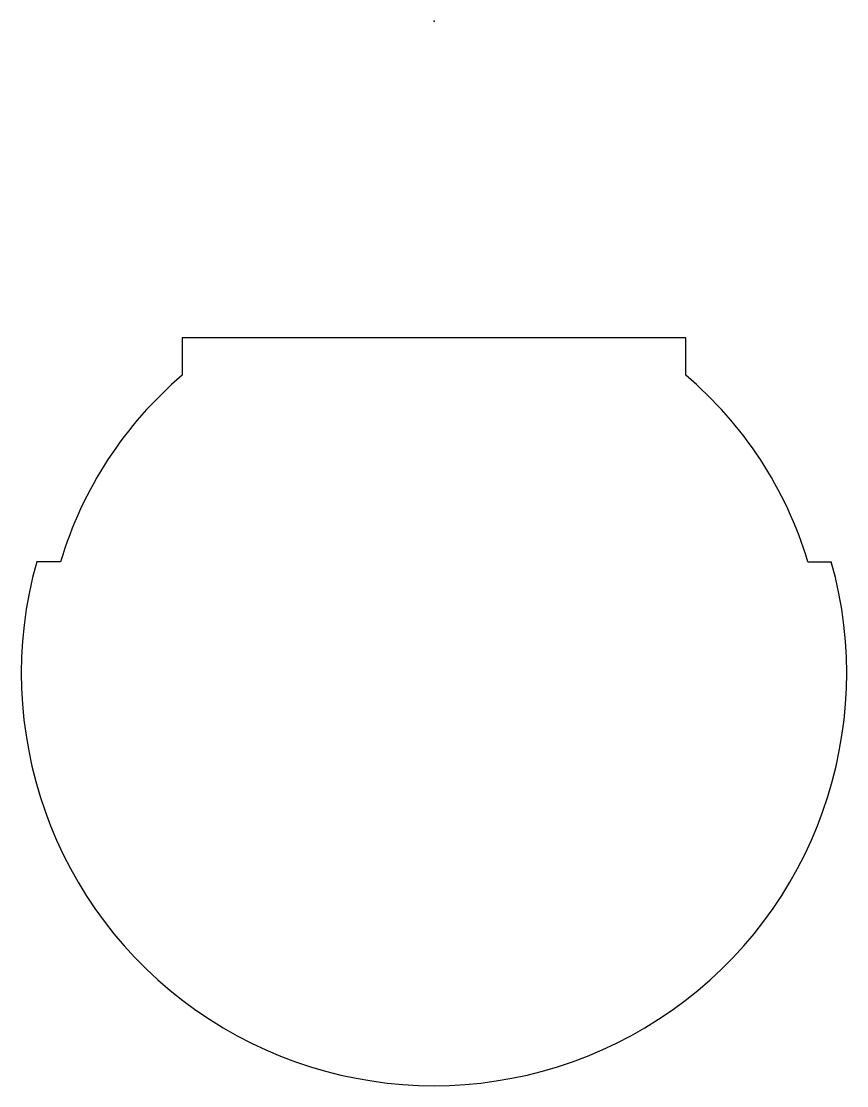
# Model space of a CAD drawing. Header units: millimetres. Extents: x -92 to 92, y -237 to 0.
import ezdxf

# ---------------------------------------------------------------- set-up
doc = ezdxf.new("R2010")
doc.units = ezdxf.units.MM
doc.layers.get('0').update_dxf_attribs({"linetype": 'CONTINUOUS'})

msp = doc.modelspace()

# ---------------------------------------------------------------- linework, layer by layer
for p, q in [((55.94, -70.4), (-55.94, -70.4)), ((-55.94, -70.4), (-55.94, -78.73)), ((55.94, -78.73), (55.94, -70.4)), ((-82.98, -120.2), (-88.31, -120.2)), ((83.09, -120.2), (88.31, -120.2))]:
    msp.add_line(p, q)
for centre, radius, start, end in [((0.17, -144.86), 86.73, 130.3123, 163.4784), ((-0.12, -145.05), 86.84, 16.6303, 49.7958), ((0, -145), 91.72, -195.6867, 15.6867)]:
    msp.add_arc(centre, radius, start, end)
msp.add_point((0, 0))
msp.add_point((0, 0))

doc.saveas('drawing.dxf')
